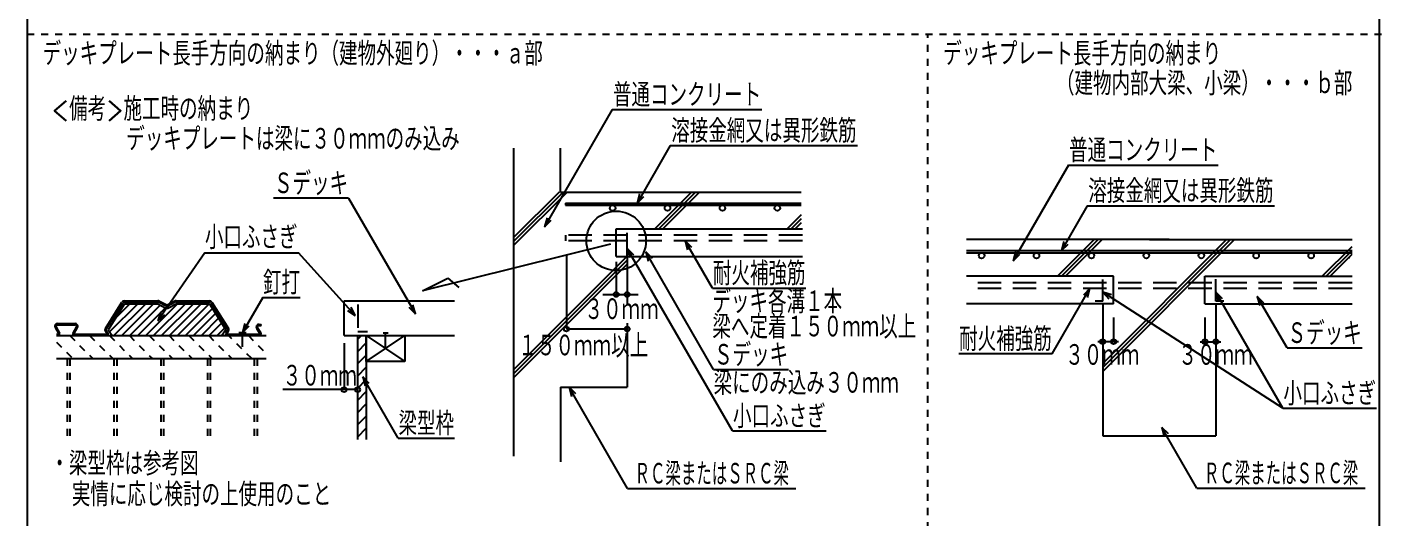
# Model space of a CAD drawing. Extents: x 4 to 588, y 3 to 416.
# Drawn here: x 443 to 588, y 284 to 336.4 of the extents above; entities that cross this region are included whole.
import ezdxf
from ezdxf.enums import TextEntityAlignment as Align

# ---------------------------------------------------------------- set-up
doc = ezdxf.new("R2010")
doc.units = 0
doc.header["$LTSCALE"] = 0.5
doc.header["$MEASUREMENT"] = 0
doc.linetypes.add('DASHED', pattern=[7.5, 5, -2.5])
doc.linetypes.add('DOT', pattern=[3, 1.5, -1.5])
doc.layers.add('M2-2-0', color=7, linetype='Continuous')
doc.styles.get("Standard").update_dxf_attribs({"font": 'txt', "width": 0.8, "height": 50, "bigfont": 'EXTFONT'})

msp = doc.modelspace()

# ---------------------------------------------------------------- linework, layer by layer
at = {"layer": 'M2-2-0', "color": 7, "linetype": 'Continuous'}
for p, q in [((587.51, 415.82), (587.51, 179.82)), ((443.02, 387.58), (443.02, 231.76)), ((505.55, 327.59), (498.32, 315.07)), ((505.55, 327.59), (521.55, 327.59)), ((495.05, 290.54), (495.05, 323.45)), ((500.04, 318.78), (500.04, 323.45)), ((511.76, 323.75), (508.21, 317.6)), ((511.76, 323.75), (531.76, 323.75)), ((554.3, 321.66), (548.4, 311.44)), ((554.3, 321.66), (570.3, 321.66)), ((477.36, 318.12), (469.36, 318.12)), ((477.36, 318.12), (484.51, 305.75)), ((500.74, 318.78), (495.05, 313.1)), ((500.31, 318.78), (495.05, 313.52)), ((499.89, 318.78), (495.05, 313.94)), ((500.04, 318.78), (525.74, 318.78)), ((500.55, 317.6), (500.55, 317.36)), ((500.55, 317.6), (525.74, 317.6)), ((508.47, 318.57), (508.21, 317.6)), ((508.21, 317.6), (508.92, 318.31)), ((514.03, 318.78), (510.11, 314.86)), ((514.46, 318.78), (510.53, 314.86)), ((514.88, 318.78), (510.96, 314.86)), ((500.55, 317.36), (525.74, 317.36)), ((525.74, 316.35), (524.25, 314.86)), ((556.33, 317.31), (553.57, 312.52)), ((556.33, 317.31), (576.33, 317.31)), ((498.58, 316.03), (498.32, 315.07)), ((498.32, 315.07), (499.03, 315.77)), ((505.98, 311.9), (505.98, 314.86)), ((505.98, 314.86), (525.87, 314.86)), ((525.74, 315.92), (524.68, 314.86)), ((525.74, 315.5), (525.1, 314.86)), ((500.55, 314.15), (500.55, 313.56)), ((516.26, 308.51), (513.34, 313.56)), ((514.05, 312.85), (513.34, 313.56)), ((513.34, 313.56), (513.6, 312.59)), ((565.08, 313.7), (543.42, 313.7)), ((557.07, 313.7), (553.15, 309.78)), ((557.5, 313.7), (553.57, 309.78)), ((553.83, 313.48), (553.57, 312.52)), ((553.57, 312.52), (554.27, 313.22)), ((557.92, 313.7), (554, 309.78)), ((572.06, 313.7), (557.97, 299.61)), ((571.64, 313.7), (557.97, 300.03)), ((571.21, 313.7), (557.97, 300.45)), ((562.96, 313.7), (584.62, 313.7)), ((462.02, 312.28), (456.99, 305.02)), ((462.02, 312.28), (472.02, 312.28)), ((478.09, 305.58), (472.02, 312.28)), ((505.35, 313.19), (485.26, 308.22)), ((507.16, 311.91), (495.05, 299.8)), ((500.65, 312.09), (500.65, 304.14)), ((505.98, 311.9), (525.87, 311.9)), ((518.41, 293.24), (507.16, 312.74)), ((507.86, 312.03), (507.16, 312.74)), ((507.16, 312.74), (507.42, 311.77)), ((507.16, 311.9), (507.16, 306.81)), ((516.39, 299.8), (509.14, 312.37)), ((509.84, 311.66), (509.14, 312.37)), ((509.14, 312.37), (509.4, 311.4)), ((543.42, 312.52), (584.62, 312.52)), ((543.42, 312.28), (584.62, 312.28)), ((548.66, 312.41), (548.4, 311.44)), ((548.4, 311.44), (549.11, 312.15)), ((581.43, 309.78), (584.62, 312.96)), ((581.86, 309.78), (584.62, 312.54)), ((582.28, 309.78), (584.62, 312.12)), ((507.16, 311.48), (495.05, 299.38)), ((507.16, 311.06), (495.05, 298.95)), ((505.98, 311.32), (505.98, 307.83)), ((485.26, 308.22), (487.97, 309.58)), ((487.97, 309.58), (489.15, 308.56)), ((559.14, 309.78), (543.42, 309.78)), ((559.14, 306.82), (559.14, 309.78)), ((568.9, 306.82), (568.9, 309.78)), ((568.9, 309.78), (584.62, 309.78)), ((468.21, 307.52), (466.05, 303.77)), ((468.21, 307.52), (472.21, 307.52)), ((504.54, 307.83), (508.34, 307.83)), ((516.26, 308.51), (526.26, 308.51)), ((552.58, 301.49), (556.61, 308.47)), ((556.61, 308.47), (555.91, 307.77)), ((556.36, 307.51), (556.61, 308.47)), ((577.24, 295.67), (557.97, 308.09)), ((558.92, 307.78), (557.97, 308.09)), ((557.97, 308.09), (558.64, 307.35)), ((577.24, 295.67), (570.07, 308.09)), ((570.78, 307.38), (570.07, 308.09)), ((570.07, 308.09), (570.33, 307.12)), ((577.69, 302.11), (574.5, 307.62)), ((575.21, 306.91), (574.5, 307.62)), ((574.5, 307.62), (574.76, 306.65)), ((451.38, 304.21), (453.15, 307.01)), ((451.48, 304.14), (453.24, 306.95)), ((453.41, 306.83), (451.66, 304.05)), ((454.84, 306.83), (451.82, 303.82)), ((455.69, 306.83), (452.3, 303.45)), ((453.99, 306.83), (452.42, 305.26)), ((456.53, 306.83), (453.15, 303.45)), ((453.39, 307.15), (456.98, 307.15)), ((453.39, 307.03), (456.98, 307.03)), ((453.41, 306.83), (456.97, 306.83)), ((457.24, 306.69), (454, 303.45)), ((457.79, 306.39), (454.85, 303.45)), ((459.08, 306.83), (455.7, 303.45)), ((459.93, 306.83), (456.54, 303.45)), ((456.97, 306.83), (457.78, 306.4)), ((457.87, 306.58), (457.06, 307.01)), ((457.93, 306.68), (457.11, 307.11)), ((460.78, 306.83), (457.39, 303.45)), ((458.79, 307.11), (457.98, 306.68)), ((458.85, 307.01), (458.04, 306.58)), ((458.13, 306.4), (458.94, 306.83)), ((461.63, 306.83), (458.24, 303.45)), ((458.93, 307.15), (462.52, 307.15)), ((458.93, 307.03), (462.52, 307.03)), ((458.94, 306.83), (462.5, 306.83)), ((462.47, 306.83), (459.09, 303.45)), ((462.82, 306.33), (459.94, 303.45)), ((462.5, 306.83), (464.25, 304.05)), ((462.66, 306.95), (464.43, 304.14)), ((462.76, 307.01), (464.53, 304.21)), ((476.89, 303.45), (476.89, 307.14)), ((476.89, 307.14), (488.68, 307.14)), ((477.25, 306.12), (478.09, 305.58)), ((478.09, 305.58), (477.64, 306.47)), ((483.8, 306.46), (484.51, 305.75)), ((484.51, 305.75), (484.25, 306.72)), ((559.14, 306.82), (543.42, 306.82)), ((557.97, 306.82), (557.97, 292.72)), ((568.9, 306.82), (584.62, 306.82)), ((570.07, 306.82), (570.07, 292.72)), ((446.26, 304.71), (448.14, 304.71)), ((446.26, 304.6), (448.14, 304.6)), ((457.32, 305.96), (456.99, 305.02)), ((456.99, 305.02), (457.75, 305.66)), ((463.15, 305.81), (460.79, 303.45)), ((463.47, 305.29), (461.64, 303.45)), ((463.8, 304.77), (462.48, 303.45)), ((466.3, 304.73), (466.05, 303.77)), ((467.8, 304.63), (468.02, 304.63)), ((468.02, 304.51), (468.02, 304.63)), ((507.16, 304.75), (507.16, 297.91)), ((559.14, 305.38), (559.14, 302.78)), ((568.9, 305.38), (568.9, 302.78)), ((446.01, 304.29), (446.36, 303.65)), ((446.11, 304.34), (446.46, 303.71)), ((446.17, 303.57), (446.31, 303.57)), ((446.17, 303.45), (468.57, 303.45)), ((446.17, 303.45), (446.31, 303.45)), ((447.94, 303.71), (448.29, 304.34)), ((448.04, 303.65), (448.39, 304.29)), ((448.09, 303.57), (451.51, 303.57)), ((448.09, 303.45), (451.51, 303.45)), ((451.39, 303.89), (451.56, 303.66)), ((451.48, 303.95), (451.65, 303.72)), ((451.66, 304.05), (452.09, 303.45)), ((464.13, 304.25), (463.33, 303.45)), ((464.25, 304.05), (463.82, 303.45)), ((464.42, 303.95), (464.26, 303.72)), ((464.52, 303.89), (464.35, 303.66)), ((464.4, 303.57), (467.85, 303.57)), ((464.4, 303.45), (467.85, 303.45)), ((465.64, 303.77), (466.43, 303.77)), ((466.05, 303.77), (466.75, 304.47)), ((466.05, 302.24), (466.05, 303.77)), ((467.9, 303.65), (467.56, 304.18)), ((467.99, 303.72), (467.65, 304.25)), ((467.8, 304.51), (468.02, 304.51)), ((476.89, 303.45), (488.68, 303.45)), ((478.35, 303.45), (479.27, 303.45)), ((478.35, 303.05), (478.75, 303.45)), ((478.35, 292.34), (478.35, 303.45)), ((479.27, 300.68), (479.27, 303.45)), ((479.27, 303.45), (483.38, 303.45)), ((479.27, 303.45), (483.38, 300.68)), ((479.27, 300.68), (483.38, 303.45)), ((479.27, 303.45), (479.27, 292.34)), ((481.07, 303.73), (481.59, 303.73)), ((481.32, 302.07), (481.32, 303.74)), ((483.38, 303.45), (483.38, 300.68)), ((500.65, 304.14), (507.15, 304.14)), ((476.89, 302.63), (476.89, 297.66)), ((478.35, 301.75), (479.27, 302.67)), ((559.66, 302.78), (557.45, 302.78)), ((568.38, 302.78), (570.59, 302.78)), ((577.69, 302.11), (585.69, 302.11)), ((446.17, 300.97), (468.57, 300.97)), ((478.35, 300.44), (479.27, 301.36)), ((483.38, 300.68), (479.27, 300.68)), ((552.58, 301.49), (542.58, 301.49)), ((478.35, 299.14), (479.27, 300.06)), ((478.35, 297.83), (479.27, 298.75)), ((482.68, 292.46), (478.89, 299.04)), ((479.59, 298.33), (478.89, 299.04)), ((478.89, 299.04), (479.14, 298.07)), ((516.39, 299.8), (524.39, 299.8)), ((478.35, 297.66), (470.34, 297.66)), ((478.35, 296.53), (479.27, 297.45)), ((500.04, 297.91), (507.16, 297.91)), ((500.04, 297.91), (500.04, 289.95)), ((507.19, 287.09), (500.94, 297.91)), ((501.65, 297.2), (500.94, 297.91)), ((500.94, 297.91), (501.2, 296.94)), ((478.35, 295.22), (479.27, 296.14)), ((478.35, 293.92), (479.27, 294.84)), ((577.24, 295.67), (587.24, 295.67)), ((478.35, 292.61), (479.27, 293.53)), ((518.41, 293.24), (528.41, 293.24)), ((568.04, 287.12), (564.29, 293.62)), ((565, 292.92), (564.29, 293.62)), ((564.29, 293.62), (564.55, 292.66)), ((482.68, 292.46), (488.68, 292.46)), ((557.97, 292.72), (570.07, 292.72)), ((568.04, 287.12), (586.04, 287.12)), ((507.19, 287.09), (525.19, 287.09))]:
    msp.add_line(p, q, dxfattribs=at)
at = {"layer": 'M2-2-0', "color": 7, "linetype": 'DOT'}
for p, q in [((443.02, 335.64), (588.02, 335.64)), ((539.27, 231.76), (539.27, 335.64)), ((447.57, 303.45), (450.05, 300.97)), ((449.69, 303.45), (452.17, 300.97)), ((451.81, 303.45), (454.29, 300.97)), ((453.94, 303.45), (456.41, 300.97)), ((456.06, 303.45), (458.54, 300.97)), ((458.18, 303.45), (460.66, 300.97)), ((460.3, 303.45), (462.78, 300.97)), ((462.42, 303.45), (464.9, 300.97)), ((467.02, 300.97), (464.54, 303.45)), ((466.66, 303.45), (468.57, 301.54)), ((446.17, 302.73), (447.93, 300.97)), ((447.29, 300.97), (447.29, 292.24)), ((447.59, 300.97), (447.59, 292.24)), ((452.29, 300.97), (452.29, 292.24)), ((452.59, 300.97), (452.59, 292.24)), ((457.29, 300.97), (457.29, 292.24)), ((457.59, 300.97), (457.59, 292.24)), ((462.29, 300.97), (462.29, 292.24)), ((462.59, 300.97), (462.59, 292.24)), ((467.29, 300.97), (467.29, 292.24)), ((467.59, 300.97), (467.59, 292.24))]:
    msp.add_line(p, q, dxfattribs=at)
at = {"layer": 'M2-2-0', "color": 7, "linetype": 'DASHED'}
for p, q in [((507.16, 311.9), (507.16, 314.86)), ((525.87, 314.15), (500.55, 314.15)), ((525.87, 313.56), (500.55, 313.56)), ((584.62, 309.07), (543.42, 309.07)), ((557.97, 307.11), (557.97, 309.44)), ((570.07, 307.11), (570.07, 309.48)), ((584.62, 308.47), (543.42, 308.47)), ((478.35, 306.76), (478.35, 303.83)), ((557.97, 307.11), (557.16, 307.11)), ((570.93, 307.11), (570.07, 307.11)), ((479.4, 303.83), (478.35, 303.83))]:
    msp.add_line(p, q, dxfattribs=at)
at = {"layer": 'M2-2-0', "color": 7, "linetype": 'Continuous'}
for centre, radius in [((505.98, 313.56), 3.18), ((505.59, 317.07), 0.295), ((511.46, 317.07), 0.295), ((517.33, 317.07), 0.295), ((523.2, 317.07), 0.295), ((545.03, 311.98), 0.295), ((550.9, 311.98), 0.295), ((556.77, 311.98), 0.295), ((562.64, 311.98), 0.295), ((568.51, 311.98), 0.295), ((574.38, 311.98), 0.295), ((580.25, 311.98), 0.295), ((584.34, 311.78), 0.0103), ((505.98, 307.83), 0.262), ((507.15, 307.83), 0.262), ((500.65, 304.14), 0.262), ((507.15, 304.14), 0.262), ((557.97, 302.78), 0.262), ((559.14, 302.78), 0.262), ((568.9, 302.78), 0.262), ((570.07, 302.78), 0.262), ((476.89, 297.66), 0.262), ((478.35, 297.66), 0.262)]:
    msp.add_circle(centre, radius, dxfattribs=at)
for centre, radius, start, end in [((453.39, 306.86), 0.287, 90, 147.8618), ((453.39, 306.86), 0.172, 90, 147.8618), ((456.98, 306.86), 0.287, 61.6992, 90), ((456.98, 306.86), 0.172, 61.6992, 90), ((457.95, 306.73), 0.372, 241.6992, 298.3008), ((457.95, 306.73), 0.172, 241.6992, 298.3008), ((457.95, 306.73), 0.0573, 241.6992, 298.3008), ((458.93, 306.86), 0.287, 90, 118.3008), ((458.93, 306.86), 0.172, 90, 118.3008), ((462.52, 306.86), 0.287, 32.1382, 90), ((462.52, 306.86), 0.172, 32.1382, 90), ((446.26, 304.43), 0.287, 90, 208.9004), ((446.26, 304.43), 0.172, 90, 208.9004), ((448.14, 304.43), 0.287, 0, 90), ((448.14, 304.43), 0.172, 0, 90), ((467.8, 304.34), 0.287, 90, 212.6131), ((446.31, 303.62), 0.172, 270, 360), ((446.31, 303.62), 0.0573, 270, 360), ((446.31, 303.62), 0.0573, 0, 28.9004), ((446.31, 303.62), 0.172, 0, 28.9004), ((448.09, 303.62), 0.172, 151.0996, 270), ((448.09, 303.62), 0.0573, 151.0996, 270), ((448.14, 304.43), 0.172, 331.0996, 360), ((448.14, 304.43), 0.287, 331.0996, 360), ((451.62, 304.05), 0.287, 147.8618, 215.6916), ((451.62, 304.05), 0.172, 147.8618, 215.6916), ((451.51, 303.62), 0.172, 270, 360), ((451.51, 303.62), 0.0573, 270, 360), ((451.51, 303.62), 0.0573, 0, 35.6916), ((451.51, 303.62), 0.172, 0, 35.6916), ((464.4, 303.62), 0.172, 144.3084, 180), ((464.4, 303.62), 0.172, 180, 270), ((464.4, 303.62), 0.0573, 144.3084, 180), ((464.4, 303.62), 0.0573, 180, 270), ((464.28, 304.05), 0.172, 324.3084, 32.1382), ((464.28, 304.05), 0.287, 324.3084, 32.1382), ((467.8, 304.34), 0.172, 90, 212.6131), ((467.85, 303.62), 0.172, 270, 360), ((467.85, 303.62), 0.0573, 270, 360), ((467.85, 303.62), 0.0573, 0, 32.6131), ((467.85, 303.62), 0.172, 0, 32.6131)]:
    msp.add_arc(centre, radius, start, end, dxfattribs=at)

# ---------------------------------------------------------------- texts
at = {"layer": 'M2-2-0', "color": 7, "linetype": 'Continuous', "width": 0.72}
for s, p in [('デッキプレート長手方向の納まり（建物外廻り）・・・ａ部', (444.67, 332.29)), ('デッキプレート長手方向の納まり', (540.93, 332.29)), ('（建物内部大梁、小梁）・・・ｂ部', (552.98, 329.11)), ('３０ｍｍ', (502.59, 304.97)), ('１５０ｍｍ以上', (495.53, 301.09)), ('３０ｍｍ', (553.97, 300.08)), ('３０ｍｍ', (566.07, 300.08)), ('３０ｍｍ', (470.34, 297.86))]:
    msp.add_text(s, height=2.5, dxfattribs=at).set_placement(p)
at = {"layer": 'M2-2-0', "color": 7, "linetype": 'Continuous'}
for s, width, p in [('普通コンクリート', 0.72, (513.55, 327.89)), ('溶接金網又は異形鉄筋', 0.72, (521.76, 324.05)), ('普通コンクリート', 0.72, (562.3, 321.96)), ('溶接金網又は異形鉄筋', 0.72, (566.33, 317.61)), ('釘打', 0.72, (470.21, 307.82)), ('耐火補強筋', 0.72, (521.26, 308.81)), ('Ｓデッキ', 0.72, (581.69, 302.41)), ('Ｓデッキ', 0.72, (520.39, 300.1)), ('小口ふさぎ', 0.72, (582.24, 295.97)), ('小口ふさぎ', 0.72, (523.41, 293.54)), ('梁型枠', 0.72, (485.68, 292.76)), ('ＲＣ梁またはＳＲＣ梁', 0.6, (516.19, 287.39)), ('ＲＣ梁またはＳＲＣ梁', 0.6, (577.04, 287.42))]:
    msp.add_text(s, height=2.5, dxfattribs=dict(at, width=width)).set_placement(p, align=Align.CENTER)
at = {"layer": 'M2-2-0', "color": 7, "linetype": 'Continuous', "width": 0.72}
for s, p in [('<備考>施工時の納まり', (445.65, 328.89)), ('デッキプレートは梁に３０ｍｍのみ込み', (453.61, 325.68)), ('小口ふさぎ', (462.02, 315.17)), ('デッキ各溝１本', (516.26, 308.31)), ('梁へ定着１５０ｍｍ以上', (516.26, 305.61)), ('梁にのみ込み３０ｍｍ', (516.39, 299.6)), ('・梁型枠は参考図', (445.5, 290.99)), ('実情に応じ検討の上使用のこと', (447.79, 287.69))]:
    msp.add_text(s, height=2.5, dxfattribs=at).set_placement(p, align=Align.TOP_LEFT)
for s, p in [('Ｓデッキ', (473.36, 318.42)), ('耐火補強筋', (547.58, 301.79))]:
    msp.add_text(s, height=2.5, rotation=360, dxfattribs=at).set_placement(p, align=Align.CENTER)

doc.saveas('drawing.dxf')
